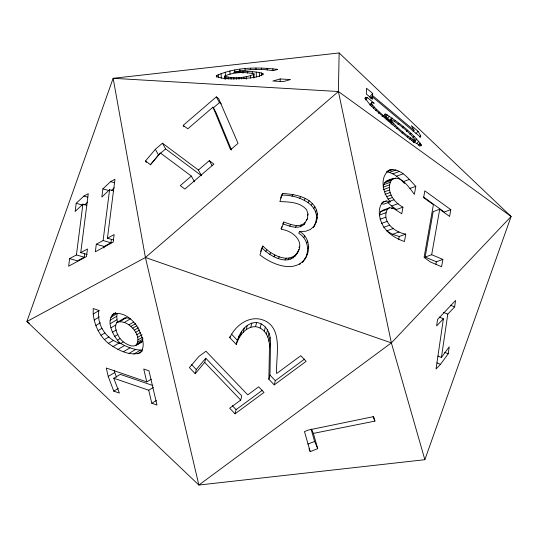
<?xml version="1.0" encoding="UTF-8"?>
<svg xmlns="http://www.w3.org/2000/svg" width="538" height="538" viewBox="0 0 538 538"><rect width="100%" height="100%" fill="white"/><g stroke="black" fill="none" stroke-linecap="round" stroke-linejoin="round"><path stroke-width="0.81" d="M135.374 345.719C144.446 336.875 127.143 317.581 116.773 322.632C113.848 327.212 116.8 333.204 119.234 337.407C121.682 341.099 125.374 343.695 129.47 345.282C134.177 347.555 138.131 344.239 141.931 341.852L140.324 342.181M269.451 347.259L268.879 379.27L274.245 384.878L306.135 361.328L300.769 355.719L276.653 373.527C275.496 356.23 284.582 325.725 260.822 319.296C247.574 316.236 235.072 326.129 229.807 337.676L236.249 344.407C239.175 335.947 245.55 326.452 255.543 326.667C265.362 327.972 269.854 338.341 269.451 347.259C272.658 337.541 267.803 324.058 256.619 322.477C245.059 322.47 238.395 334.421 236.249 344.407M270.527 343.069L269.955 375.08L268.879 379.27M313.358 227.285C325.698 206.303 298.657 194.386 281.569 195.139L282.598 193.404C294.118 194.42 307.897 196.155 314.831 206.706C319.021 213.088 317.676 221.434 313.351 227.379M260.654 251.448L261.878 247.756C269.881 256.33 288.186 266.767 296.741 253.855C305.705 241.979 293.223 230.822 281.354 229.343L283.775 222.033C290.433 224.312 298.886 228.206 305.053 222.759L304.024 224.487C297.857 229.934 289.404 226.047 282.753 223.761M424.859 459.694L391.375 342.894L338.402 91.521L339.142 52.959L113.141 78.306L26.9 321.516L198.858 485.041L424.859 459.694L511.1 216.484L339.142 52.959M413.05 131.561L414.092 130.344L411.375 125.65L418.06 131.245L420.709 135.865L420.682 137.284L372.599 97.042L372.558 99.227L366.378 94.056L366.492 88.252L372.666 93.424L372.626 95.636L370.541 98.071M390.144 169.746C378.799 176.04 382.767 193.794 390.332 201.804L386.371 201.004L383.224 201.871C377.555 207.285 378.846 216.464 381.691 223.028C385.827 232.463 395.02 238.3 404.448 241.535L405.753 234.124C394.657 232.389 381.274 221.542 387.286 209.302L389.64 207.729L392.908 208.038L401.772 213.768L402.942 207.157C393.648 202.389 385.652 190.694 391.247 180.385C399.694 172.557 409.902 188.542 414.381 194.359L415.793 186.35C408.846 179.1 399.606 166.309 387.972 170.533M87.022 254.413L80.747 252.611L88.272 193.687L83.901 196.047L76.208 203.27L75.159 211.468L82.913 204.131L86.833 205.254M84.688 253.869L84.264 257.204L76.416 254.951L69.624 258.623L68.656 266.196L86.49 256.559L87.459 248.986L80.747 252.611M76.416 254.951L82.913 204.131M113.713 239.995L107.439 238.193L114.964 179.268L110.593 181.629L102.899 188.858L101.85 197.049L109.597 189.712L113.525 190.842M111.379 239.45L110.956 242.786L103.108 240.533L96.309 244.205L95.347 251.777L113.182 242.14L114.15 234.568L107.439 238.193M103.108 240.533L109.597 189.712M103.962 247.971L104.157 246.458L110.956 242.786M304.024 224.487L307.346 218.784L308.012 214.03L306.66 209.887C300.365 202.019 289.108 201.925 279.881 201.602L282.598 193.404M439.136 317.037L443.399 318.772L436.042 368.994L440.461 364.334L448.221 353.769L449.243 346.781L441.429 357.467L437.871 356.022M441.429 357.467L447.777 314.158L454.644 306.909L455.585 300.453L437.569 319.478L436.627 325.927L443.399 318.772M302.907 261.871C310.278 253.351 308.832 239.027 298.691 233.257L299.713 231.528L305.577 231.279L310.379 229.497L314.037 226.222M304.851 259.148C311.132 250.365 309.458 237.117 299.713 231.528M398.645 239.766L399.23 236.471L405.753 234.124M425.148 257.07L433.184 211.622L439.707 209.269L449.613 216.437L450.81 209.665L424.818 190.862L423.621 197.634L433.399 204.709L424.085 257.406L430.461 262.019L441.577 266.74L442.875 259.41L431.678 254.723L425.148 257.07L436.345 261.757L442.875 259.41M431.678 254.723L439.707 209.269M435.915 264.198L436.345 261.757M123.215 342.034L120.593 343.58C113.444 337.138 103.74 319.115 115.549 312.719M117.358 322.531L116.753 316.297L117.264 313.506L110.707 317.373M195.213 373.695L196.283 369.505L205.772 358.227L241.791 395.874L240.715 400.064L229.679 408.214L235.045 413.823L264.017 392.431L258.65 386.822L247.749 394.872L205.98 351.213L198.878 356.459L189.403 367.622L195.213 373.695L204.696 362.41L205.772 358.227M229.807 337.676L230.163 336.277M238.233 339.646L239.309 335.456M240.547 335.604L241.616 331.415M243.203 332.249L244.272 328.059M246.222 329.559L247.292 325.369M250.802 327.171L251.871 322.982M255.543 326.667L256.619 322.477M235.045 413.823L236.115 409.633L262.389 390.232M260.15 328.025L261.226 323.836M264.319 331.226L265.389 327.037M266.478 334.031L267.547 329.848M267.964 337.232L269.04 333.049M268.913 341.442L269.989 337.252M274.245 384.878L275.321 380.689L304.555 359.102M383.305 186.551C383.675 180.976 389.593 179.551 393.998 178.26M297.763 252.127C289.209 265.032 270.903 254.595 262.9 246.027L259.962 254.884C271.939 264.548 295.449 274.259 305.873 257.42M280.58 198.119L281.327 195.879M281.058 228.879L281.784 226.686M389.64 207.729L383.117 210.076L380.756 211.649L379.458 215.072L385.988 212.718M296.741 253.855L298.987 249.289M216.606 75.555L216.236 76.403C224.985 80.048 235.362 78.535 244.736 78.508C250.863 77.606 258.072 77.822 263.21 74.076L262.826 73.457C253.506 70.66 243.378 71.561 233.788 72.361L240.708 70.76L251.824 69.442L263.465 69.463L273.25 70.653L277.695 69.402C257.386 67.008 235.543 67.075 216.606 75.555L216.653 77.156M291.966 196.35L292.988 194.615M262.214 247.177L262.9 246.027M265.752 251.36L266.781 249.625M283.096 223.183L283.775 222.033M299.727 198.233L300.755 196.498M269.76 254.339L270.789 252.611M304.286 200.129L305.308 198.401M289.679 226.142L290.702 224.407M273.916 256.727L274.945 254.992M308.153 202.463L309.175 200.735M295.463 227.379L296.492 225.644M278.24 258.529L279.262 256.801M311.32 205.234L312.349 203.505M300.325 226.801L301.354 225.072M307.326 215.18L308.012 214.03M306.317 220.519L307.346 218.784M313.802 208.435L314.831 206.706M285.113 259.968L286.142 258.24M315.503 211.925L316.532 210.197M288.106 259.847L289.135 258.112M316.344 215.563L317.366 213.828M290.802 259.161L291.831 257.433M303.735 237.648L304.757 235.913M298.953 247.641L299.639 246.485M293.163 257.931L294.185 256.196M316.317 219.336L317.346 217.608M295.14 256.162L296.169 254.427M315.429 223.25L316.452 221.521M306.781 242.833L307.81 241.105M307.783 248.67L308.805 246.935M299.713 264.629L300.399 263.479M306.66 254.992L307.689 253.257M302.417 262.557L303.445 260.822M122.516 319.942C124.016 316.721 128.064 318.066 130.687 318.684L124.13 322.551M390.548 119.086L390.339 119.369C396.97 128.031 406.116 135.468 415.558 140.916L415.773 140.66C409.176 131.992 399.942 124.554 390.548 119.086L388.981 120.916M146.296 162.429L145.509 161.003L155.341 149.315L162.456 143.189L198.387 170.028L201.548 175.744L165.617 148.898L162.456 143.189M150.216 164.863L158.502 155.025L165.617 148.898M364.771 98.508L365.82 97.291L367.454 97.64L374.213 103.296L372.141 102.523L369.848 104.802M365.369 100.075L367.454 97.64M369.539 97.082L372.666 93.424M371.032 98.871L372.599 97.042M370.574 104.352L372.141 102.523M370.164 105.71L371.731 103.881L371.415 102.966M371.657 106.477L372.7 105.253L371.731 103.881M373.291 108.32L374.334 107.102L372.7 105.253M375.585 110.633L376.627 109.409L374.334 107.102M378.51 113.39L379.552 112.173L376.627 109.409M382.061 116.585L383.11 115.367L379.552 112.173M384.784 115.327L385.833 114.11C398.927 122.664 412.579 132.55 421.516 145.442L421.079 145.939C408.201 139.698 398.133 128.602 386.842 119.94C379.586 112.805 370.124 106.954 365.235 97.855L365.82 97.291M385.262 117.271L387.353 114.829M386.869 119.187L389.478 116.141M390.588 119.839L392.155 118.01M389.499 121.191L390.541 119.974M390.124 122.106L391.166 120.889M391.173 123.323L392.215 122.099M391.032 124.271L392.074 123.047L385.067 115.589L384.596 114.446L384.912 113.982L385.833 114.11M394.287 121.622L395.329 120.404M392.646 124.843L393.688 123.626M394.495 126.618L395.538 125.401M397.965 124.547L399.008 123.323M396.661 128.602L397.71 127.378M402.148 127.99L403.191 126.773M401.973 133.175L403.016 131.958M406.284 131.507L407.327 130.283M407.293 137.499L408.335 136.275M409.916 134.715L410.965 133.491M409.472 139.154L410.514 137.936M415.975 133.686L418.06 131.245M413.063 137.614L414.105 136.396M411.328 140.479L412.37 139.261M412.807 141.433L413.856 140.21M413.352 142.597L414.919 140.768M415.706 140.21L416.748 138.992M413.991 142.745L415.773 140.66M419.66 137.082L420.709 135.865M416.762 143.666L418.846 141.225M418.255 145.482L420.339 143.047M419.667 146.282L421.234 144.453M391.375 342.894L511.1 216.484L338.402 91.521L113.141 78.306L145.421 257.5L198.858 485.041L391.375 342.894L145.421 257.5L26.9 321.516L29.617 323.486M224.817 75.966C233.714 72.153 244.582 71.688 254.003 73.867L254.05 74.271C245.126 78.044 234.333 78.716 224.931 76.389L224.817 75.966L224.911 79.16M84.648 204.965L87.607 202.187M111.332 190.553L114.291 187.769M183.182 125.367L216.31 96.874L218.65 98.615L238.038 143.35L230.6 149.746L213.001 107.143L187.802 128.817L183.182 125.367L183.969 126.793M213.102 108.064L219.47 102.583L221.226 103.888M194.494 181.804L191.34 176.094L180.27 185.61L184.89 189.06L213.929 164.083L209.309 160.633L198.387 170.028M145.421 257.5L338.402 91.521M113.579 313.883C123.141 311.549 132.375 319.074 137.304 326.687C141.131 334.206 146.672 345.383 140.297 352.814C129.234 356.512 117.271 349.687 108.407 343.385C99.651 336.115 94.358 325.255 93.235 313.997L99.14 310.513M94.211 319.982L99.449 316.889M111.843 315.268L115.778 312.948M95.858 325.51L100.445 322.8M110.196 320.164L116.753 316.297M98.104 330.621L102.038 328.301M110.31 323.627L116.867 319.76M116.773 322.632L124.547 318.045M119.624 321.657L126.181 317.79M111.05 327.776L115.636 325.073M100.949 335.308L104.883 332.988M112.476 332.228L116.403 329.908M128.952 324.851L133.538 322.148M104.399 339.586L108.992 336.875M130.996 326.364L135.589 323.661M114.594 336.445L117.869 334.508M132.805 328.119L136.739 325.799M108.407 343.385L113.653 340.292M117.324 340.272L119.947 338.725M134.365 330.11L138.3 327.79M135.663 332.329L139.598 330.009M112.919 346.674L119.476 342.807C126.491 346.795 134.399 350.292 142.61 350.097M136.706 334.771L140.64 332.457M137.486 337.447L142.079 334.737M117.943 349.431L124.5 345.571M137.903 339.922L142.496 337.212M137.903 341.993L143.142 338.9M123.478 351.677L130.035 347.81M137.472 343.654L142.718 340.561M136.618 344.905L142.523 341.428M129.133 353.325L135.69 349.458M133.827 354.065L140.378 350.198M137.546 353.896L142.133 351.186M152.893 385.524L120.33 374.374L113.774 378.234L119.402 393.083L113.767 391.153L108.219 376.412L114.776 372.545L114.238 370.252M113.767 391.153L118.353 388.443M108.219 376.412L106.248 368.019L146.773 381.899L151.36 379.189M113.774 378.234L148.723 390.211L153.31 387.501M148.723 390.211L151.79 403.258L156.376 400.548M84.264 257.204L77.465 260.869L69.624 258.623M307.85 444.119L314.602 441.416L311.146 429.371M308.973 448.753L310.231 451.644L317.729 448.645L313.358 433.393L311.482 429.055M392.901 169.43L386.378 171.783C393.823 172.732 399.559 178.367 404.589 183.465M389.451 172.355L395.975 170.008M392.841 173.814L399.364 171.467M396.546 176.168L403.07 173.821M385.948 181.38L392.478 179.033M393.608 178.865L395.78 178.078M384.724 182.732L391.247 180.385M383.782 184.669L390.312 182.315M383.143 187.184L389.667 184.837M403.036 181.716L409.559 179.369M383.607 189.504L389.411 187.419M384.475 191.817L389.552 189.988M385.013 194.373L390.084 192.543M386.674 196.659L391.025 195.092M409.996 188.441L415.793 186.35M387.965 199.094L392.316 197.533M382.02 202.57L386.371 201.004M389.573 201.333L393.924 199.766M390.332 201.804L383.809 204.151L381.429 203.673M387.992 202.671L391.556 205.987L398.086 203.64M380.756 211.649L387.286 209.302M391.456 208.556L392.908 208.038M402.942 207.157L396.419 209.504L391.556 205.987M380.043 219.269L385.84 217.184M381.227 223.492L387.03 221.407M383.675 227.339L389.478 225.247M386.587 230.916L393.11 228.569M450.81 209.665L444.28 212.012L423.621 197.063M387.246 231.293L392.532 234.319L399.055 231.972M280.15 78.951L272.86 81.003L283.23 81.615L290.52 79.557L280.15 78.951L280.217 81.346M313.358 433.393L374.925 421.12L373.634 416.614L308.274 430.077L304.481 431.59L310.231 451.644M387.468 180.607L389.256 180.425M110.593 181.629L114.513 182.759M102.899 188.858L109.174 190.654M83.901 196.047L87.822 197.17M76.208 203.27L82.482 205.072M96.309 244.205L104.157 246.458M392.532 234.319L399.23 236.471M151.79 403.258L156.995 405.04L148.952 370.796L143.747 369.014L146.773 381.899M120.593 343.58C106.611 339.565 96.363 325.087 98.905 310.473L93.209 308.516L93.235 313.997M450.373 305.167L454.644 306.909M443.507 312.417L447.777 314.158M444.664 352.316L448.221 353.769M436.903 362.881L440.461 364.334M191.34 176.094L160.351 152.947L150.506 164.736L145.509 161.003M372.626 95.636L414.092 130.344M392.074 123.047L383.11 115.367M231.421 334.051L237.319 340.218M269.955 375.08L275.321 380.689M204.696 362.41L240.715 400.064M232.355 405.713L236.115 409.633M191.636 364.65L196.283 369.505M216.31 96.874L219.47 102.583M213.001 107.143L216.155 112.852L231.522 150.035M209.309 160.633L212.08 165.63M155.341 149.315L158.502 155.025M373.042 416.782L374.925 421.12M314.602 441.416L317.729 448.645M114.776 372.545L116.524 377.199M272.874 68.756L272.921 70.357M267.157 68.299L267.204 69.893M262.826 73.457L262.874 75.058M261.522 68.064L261.562 69.664M261.522 72.912L261.589 75.307M259.323 72.448L259.437 76.443M256.229 72.065L256.364 76.853M255.96 68.044L256.001 69.644M254.003 73.867L254.118 77.862M253.485 74.728L253.573 77.923M252.235 71.762L252.275 73.356M250.473 68.225L250.52 69.826M250.54 75.797L250.607 78.192M247.648 71.601L247.688 73.195M246.209 76.779L246.276 79.173M245.072 68.615L245.113 70.216M243.896 77.129L243.943 78.73M242.934 71.648L242.974 73.249M241.488 77.391L241.535 78.992M239.814 69.207L239.881 71.601M238.993 77.566L239.04 79.16M236.424 77.64L236.471 79.234M234.763 69.994L234.83 72.388M233.781 77.62L233.822 79.214M231.064 77.506L231.105 79.099M229.928 70.976L230.015 74.17M228.69 77.317L228.731 78.918M226.875 77.069L226.922 78.669M225.624 76.759L225.691 79.153M225.301 72.153L225.415 76.147M224.931 76.389L224.998 78.783M221.138 73.43L221.273 78.225M218.24 74.567L218.327 77.761"/></g></svg>
